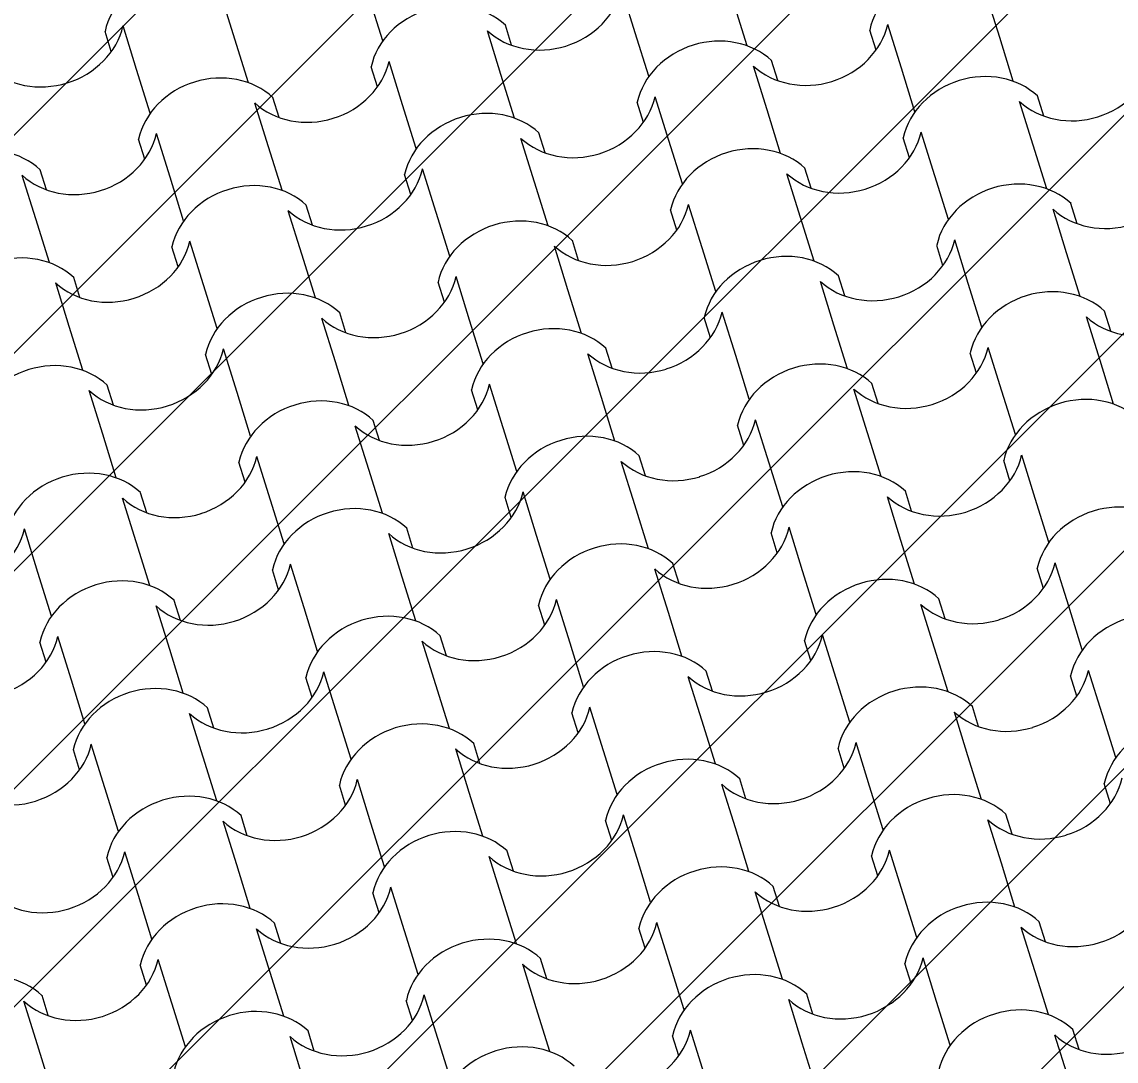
# Model space of a CAD drawing. Header units: metres. Extents: x -111189 to -108577, y -72951 to -72647.
# Drawn here: x -110196.452 to -110195.174, y -72658.222 to -72657.008 of the extents above; entities that cross this region are included whole.
import ezdxf

# ---------------------------------------------------------------- set-up
doc = ezdxf.new("R2010")
doc.units = ezdxf.units.M
doc.header["$MEASUREMENT"] = 0
doc.set_wipeout_variables(frame=1)
doc.linetypes.add('Wipeout_Contour', pattern=[1, 0, -1])
for name, color, linetype in [('00 - Cotas Implantação', 7, 'Continuous'), ('02 - PASSEIOS', 7, 'Continuous'), ('03 - COBERTURA', 7, 'Continuous'), ('13 - IMPLANTAÇÃO (apoio).Layer Apoio', 7, 'Continuous')]:
    doc.layers.add(name, color=color, linetype=linetype)
doc.styles.add('ESTILO_GERADO_2', font='malgunsl.ttf')
doc.dimstyles.new('ESTILO_GERADO__1', dxfattribs={"dimtxt": 0.15, "dimasz": 0.095, "dimexe": 0.18, "dimexo": 0.5, "dimgap": 0, "dimtad": 1, "dimzin": 0, "dimdsep": 46, "dimtxsty": 'ESTILO_GERADO_2', "dimblk": 'ARROWHEAD_2', "dimblk1": 'ARROWHEAD_2', "dimblk2": 'ARROWHEAD_2', "dimcen": 0.09, "dimclrd": 7, "dimclre": 7, "dimclrt": 7, "dimadec": 0, "dimazin": 0, "dimtfac": 1, "dimtdec": 4, "dimtmove": 0, "dimatfit": 3, "dimfxl": 1, "dimtolj": 1, "dimtzin": 0, "dimarcsym": 0})

# ---------------------------------------------------------------- blocks, each defined once
blk = doc.blocks.new('Malha_8_1', base_point=(-111182.45, -72914.5203))
at = {"color": 254, "linetype": 'Wipeout_Contour', "lineweight": 0, "ltscale": 1861428.278801215}
blk.add_wipeout([(-111182.45, -72914.5203), (-111181.1398, -72916.9324), (-111179.283, -72920.3506), (-111178.6992, -72921.4255), (-111173.1932, -72931.5618), (-111171.3979, -72934.867), (-111163.9365, -72948.6033), (-111162.5896, -72948.18), (-111170.1617, -72934.1975), (-111171.9536, -72930.8885), (-111177.4458, -72920.7467), (-111178.0283, -72919.6711), (-111179.8807, -72916.2505), (-111181.0503, -72914.0907)], dxfattribs=at).dxf.layer = '02 - PASSEIOS'
blk = doc.blocks.new('*X118', base_point=(-110957.0649, -73026.2797))
at = {"layer": '03 - COBERTURA', "color": 253, "linetype": 'Continuous', "lineweight": 9}
for p, q in [((-111171.3341, -72919.5265), (-111171.35, -72919.4755)), ((-111171.8017, -72919.5339), (-111171.8176, -72919.4829)), ((-111171.629, -72919.5362), (-111171.6449, -72919.4852)), ((-111170.9085, -72919.5322), (-111170.9244, -72919.4812)), ((-111171.2034, -72919.5418), (-111171.2193, -72919.4908)), ((-111171.9461, -72919.5486), (-111171.9534, -72919.5251)), ((-111171.9165, -72919.5696), (-111171.9324, -72919.5186)), ((-111171.491, -72919.5753), (-111171.5068, -72919.5243)), ((-111171.4785, -72919.5412), (-111171.4858, -72919.5177)), ((-111171.3183, -72919.5775), (-111171.3341, -72919.5265)), ((-111171.0529, -72919.5468), (-111171.0602, -72919.5234)), ((-111171.0233, -72919.5679), (-111171.0392, -72919.5169)), ((-111171.7859, -72919.585), (-111171.8017, -72919.5339)), ((-111170.8927, -72919.5832), (-111170.9085, -72919.5322)), ((-111171.6353, -72919.5899), (-111171.6426, -72919.5665)), ((-111171.6058, -72919.611), (-111171.6216, -72919.56)), ((-111171.1802, -72919.6166), (-111171.196, -72919.5656)), ((-111171.1677, -72919.5825), (-111171.175, -72919.5591)), ((-111171.9007, -72919.6206), (-111171.9165, -72919.5696)), ((-111171.4751, -72919.6263), (-111171.491, -72919.5753)), ((-111171.0075, -72919.6189), (-111171.0233, -72919.5679)), ((-111171.7502, -72919.6256), (-111171.7575, -72919.6022)), ((-111171.295, -72919.6523), (-111171.3109, -72919.6013)), ((-111170.857, -72919.6239), (-111170.8643, -72919.6004)), ((-111171.7626, -72919.6597), (-111171.7785, -72919.6087)), ((-111171.5899, -72919.662), (-111171.6058, -72919.611)), ((-111171.3246, -72919.6313), (-111171.3319, -72919.6078)), ((-111171.1643, -72919.6676), (-111171.1802, -72919.6166)), ((-111170.8694, -72919.658), (-111170.8853, -72919.6069)), ((-111171.4394, -72919.667), (-111171.4467, -72919.6435)), ((-111170.9842, -72919.6937), (-111171.0001, -72919.6426)), ((-111171.907, -72919.6744), (-111171.9143, -72919.6509)), ((-111171.8774, -72919.6954), (-111171.8933, -72919.6444)), ((-111171.4518, -72919.7011), (-111171.4677, -72919.6501)), ((-111171.2791, -72919.7033), (-111171.295, -72919.6523)), ((-111171.0138, -72919.6726), (-111171.0211, -72919.6492)), ((-111171.7467, -72919.7107), (-111171.7626, -72919.6597)), ((-111170.8536, -72919.709), (-111170.8694, -72919.658)), ((-111172.0343, -72919.7442), (-111172.0501, -72919.6932)), ((-111172.0218, -72919.7101), (-111172.0291, -72919.6866)), ((-111171.5962, -72919.7157), (-111171.6035, -72919.6923)), ((-111171.5667, -72919.7368), (-111171.5825, -72919.6857)), ((-111171.1411, -72919.7424), (-111171.1569, -72919.6914)), ((-111171.1286, -72919.7083), (-111171.1359, -72919.6849)), ((-111170.9684, -72919.7447), (-111170.9842, -72919.6937)), ((-111171.8616, -72919.7464), (-111171.8774, -72919.6954)), ((-111171.436, -72919.7521), (-111171.4518, -72919.7011)), ((-111171.7111, -72919.7514), (-111171.7184, -72919.728)), ((-111171.2559, -72919.7781), (-111171.2718, -72919.7271)), ((-111170.8303, -72919.7838), (-111170.8462, -72919.7327)), ((-111170.8179, -72919.7497), (-111170.8252, -72919.7262)), ((-111172.0184, -72919.7952), (-111172.0343, -72919.7442)), ((-111171.7235, -72919.7855), (-111171.7394, -72919.7345)), ((-111171.5508, -72919.7878), (-111171.5667, -72919.7368)), ((-111171.2855, -72919.7571), (-111171.2928, -72919.7336)), ((-111171.1252, -72919.7934), (-111171.1411, -72919.7424)), ((-111171.8383, -72919.8212), (-111171.8542, -72919.7702)), ((-111171.4003, -72919.7928), (-111171.4076, -72919.7693)), ((-111170.9451, -72919.8194), (-111170.961, -72919.7684)), ((-111171.8679, -72919.8002), (-111171.8752, -72919.7767)), ((-111171.4127, -72919.8269), (-111171.4286, -72919.7758)), ((-111171.24, -72919.8291), (-111171.2559, -72919.7781)), ((-111170.9747, -72919.7984), (-111170.982, -72919.775)), ((-111170.8145, -72919.8348), (-111170.8303, -72919.7838)), ((-111171.7076, -72919.8365), (-111171.7235, -72919.7855)), ((-111171.9952, -72919.87), (-111172.011, -72919.819)), ((-111171.9827, -72919.8359), (-111171.99, -72919.8124)), ((-111171.8225, -72919.8722), (-111171.8383, -72919.8212)), ((-111171.5571, -72919.8415), (-111171.5644, -72919.8181)), ((-111171.5276, -72919.8625), (-111171.5434, -72919.8115)), ((-111171.102, -72919.8682), (-111171.1178, -72919.8172)), ((-111171.0895, -72919.8341), (-111171.0968, -72919.8107)), ((-111170.9293, -72919.8705), (-111170.9451, -72919.8194)), ((-111171.3969, -72919.8779), (-111171.4127, -72919.8269)), ((-111171.6844, -72919.9113), (-111171.7003, -72919.8603)), ((-111171.672, -72919.8772), (-111171.6792, -72919.8538)), ((-111171.2464, -72919.8829), (-111171.2537, -72919.8594)), ((-111171.2168, -72919.9039), (-111171.2327, -72919.8529)), ((-111170.7912, -72919.9095), (-111170.8071, -72919.8585)), ((-111170.7788, -72919.8754), (-111170.7861, -72919.852)), ((-111171.9793, -72919.921), (-111171.9952, -72919.87)), ((-111171.5117, -72919.9136), (-111171.5276, -72919.8625)), ((-111171.0861, -72919.9192), (-111171.102, -72919.8682)), ((-111171.7992, -72919.947), (-111171.8151, -72919.896)), ((-111171.3612, -72919.9186), (-111171.3685, -72919.8951)), ((-111170.906, -72919.9452), (-111170.9219, -72919.8942)), ((-111171.8288, -72919.926), (-111171.8361, -72919.9025)), ((-111171.6685, -72919.9623), (-111171.6844, -72919.9113)), ((-111171.3736, -72919.9526), (-111171.3895, -72919.9016)), ((-111171.2009, -72919.9549), (-111171.2168, -72919.9039)), ((-111170.9356, -72919.9242), (-111170.9429, -72919.9008)), ((-111170.7754, -72919.9606), (-111170.7912, -72919.9095)), ((-111171.4885, -72919.9883), (-111171.5043, -72919.9373)), ((-111171.0504, -72919.9599), (-111171.0577, -72919.9364)), ((-111171.9561, -72919.9958), (-111171.9719, -72919.9447)), ((-111171.9436, -72919.9617), (-111171.9509, -72919.9382)), ((-111171.7834, -72919.998), (-111171.7992, -72919.947)), ((-111171.518, -72919.9673), (-111171.5253, -72919.9439)), ((-111171.0629, -72919.994), (-111171.0787, -72919.943)), ((-111170.8902, -72919.9962), (-111170.906, -72919.9452)), ((-111171.3578, -72920.0037), (-111171.3736, -72919.9526)), ((-111171.6453, -72920.0371), (-111171.6612, -72919.9861)), ((-111171.6329, -72920.003), (-111171.6401, -72919.9795)), ((-111171.4726, -72920.0394), (-111171.4885, -72919.9883)), ((-111171.2073, -72920.0087), (-111171.2146, -72919.9852)), ((-111171.1777, -72920.0297), (-111171.1936, -72919.9787)), ((-111171.9402, -72920.0468), (-111171.9561, -72919.9958)), ((-111171.047, -72920.045), (-111171.0629, -72919.994)), ((-111171.7601, -72920.0728), (-111171.776, -72920.0218)), ((-111171.3345, -72920.0784), (-111171.3504, -72920.0274)), ((-111171.3221, -72920.0443), (-111171.3294, -72920.0209)), ((-111170.8965, -72920.05), (-111170.9038, -72920.0265)), ((-111170.8669, -72920.071), (-111170.8828, -72920.02)), ((-111171.7897, -72920.0518), (-111171.797, -72920.0283)), ((-111171.6294, -72920.0881), (-111171.6453, -72920.0371)), ((-111171.1618, -72920.0807), (-111171.1777, -72920.0297)), ((-111171.9045, -72920.0874), (-111171.9118, -72920.064)), ((-111171.4494, -72920.1141), (-111171.4652, -72920.0631)), ((-111171.0113, -72920.0857), (-111171.0186, -72920.0622)), ((-111171.917, -72920.1215), (-111171.9328, -72920.0705)), ((-111171.7443, -72920.1238), (-111171.7601, -72920.0728)), ((-111171.4789, -72920.0931), (-111171.4862, -72920.0696)), ((-111171.3187, -72920.1295), (-111171.3345, -72920.0784)), ((-111171.0238, -72920.1198), (-111171.0396, -72920.0688)), ((-111170.8511, -72920.122), (-111170.8669, -72920.071)), ((-111172.0318, -72920.1572), (-111172.0476, -72920.1062)), ((-111171.6062, -72920.1629), (-111171.6221, -72920.1119)), ((-111171.5938, -72920.1288), (-111171.601, -72920.1053)), ((-111171.4335, -72920.1651), (-111171.4494, -72920.1141)), ((-111171.1682, -72920.1344), (-111171.1755, -72920.111)), ((-111171.1386, -72920.1555), (-111171.1545, -72920.1045)), ((-111171.9011, -72920.1726), (-111171.917, -72920.1215)), ((-111171.0079, -72920.1708), (-111171.0238, -72920.1198)), ((-111171.7506, -72920.1775), (-111171.7579, -72920.1541)), ((-111171.721, -72920.1986), (-111171.7369, -72920.1476)), ((-111171.2954, -72920.2042), (-111171.3113, -72920.1532)), ((-111171.283, -72920.1701), (-111171.2903, -72920.1467)), ((-111170.8574, -72920.1758), (-111170.8647, -72920.1523)), ((-111170.8278, -72920.1968), (-111170.8437, -72920.1458)), ((-111172.0159, -72920.2082), (-111172.0318, -72920.1572)), ((-111171.5903, -72920.2139), (-111171.6062, -72920.1629)), ((-111171.1227, -72920.2065), (-111171.1386, -72920.1555)), ((-111171.8654, -72920.2132), (-111171.8727, -72920.1898)), ((-111171.4103, -72920.2399), (-111171.4261, -72920.1889)), ((-111170.9722, -72920.2115), (-111170.9795, -72920.188)), ((-111171.8779, -72920.2473), (-111171.8937, -72920.1963)), ((-111171.7052, -72920.2496), (-111171.721, -72920.1986)), ((-111171.4398, -72920.2189), (-111171.4471, -72920.1954)), ((-111171.2796, -72920.2552), (-111171.2954, -72920.2042)), ((-111170.9847, -72920.2456), (-111171.0005, -72920.1946)), ((-111170.812, -72920.2478), (-111170.8278, -72920.1968)), ((-111171.5546, -72920.2546), (-111171.5619, -72920.2311)), ((-111171.0995, -72920.2813), (-111171.1153, -72920.2302)), ((-111172.0222, -72920.262), (-111172.0295, -72920.2385)), ((-111171.9927, -72920.283), (-111172.0085, -72920.232)), ((-111171.5671, -72920.2887), (-111171.583, -72920.2377)), ((-111171.3944, -72920.2909), (-111171.4103, -72920.2399)), ((-111171.1291, -72920.2602), (-111171.1364, -72920.2368)), ((-111171.862, -72920.2983), (-111171.8779, -72920.2473)), ((-111170.9688, -72920.2966), (-111170.9847, -72920.2456)), ((-111171.9768, -72920.334), (-111171.9927, -72920.283)), ((-111171.7115, -72920.3033), (-111171.7188, -72920.2799)), ((-111171.6819, -72920.3244), (-111171.6978, -72920.2734)), ((-111171.2563, -72920.33), (-111171.2722, -72920.279)), ((-111171.2439, -72920.2959), (-111171.2512, -72920.2725)), ((-111171.0836, -72920.3323), (-111171.0995, -72920.2813)), ((-111170.8183, -72920.3016), (-111170.8256, -72920.2781)), ((-111170.7887, -72920.3226), (-111170.8046, -72920.2716)), ((-111171.5512, -72920.3397), (-111171.5671, -72920.2887)), ((-111171.8263, -72920.339), (-111171.8336, -72920.3156)), ((-111171.4007, -72920.3447), (-111171.408, -72920.3212)), ((-111171.3711, -72920.3657), (-111171.387, -72920.3147)), ((-111170.9456, -72920.3714), (-111170.9614, -72920.3203)), ((-111170.9331, -72920.3373), (-111170.9404, -72920.3138)), ((-111171.8387, -72920.3731), (-111171.8546, -72920.3221)), ((-111171.666, -72920.3754), (-111171.6819, -72920.3244)), ((-111171.2405, -72920.381), (-111171.2563, -72920.33)), ((-111170.7729, -72920.3736), (-111170.7887, -72920.3226)), ((-111171.9536, -72920.4088), (-111171.9694, -72920.3578)), ((-111171.5155, -72920.3804), (-111171.5228, -72920.3569)), ((-111171.0604, -72920.407), (-111171.0762, -72920.356)), ((-111171.9831, -72920.3878), (-111171.9904, -72920.3643)), ((-111171.528, -72920.4145), (-111171.5438, -72920.3634)), ((-111171.3553, -72920.4167), (-111171.3711, -72920.3657)), ((-111171.09, -72920.386), (-111171.0973, -72920.3626)), ((-111170.9297, -72920.4224), (-111170.9456, -72920.3714)), ((-111171.8229, -72920.4241), (-111171.8387, -72920.3731)), ((-111171.9377, -72920.4598), (-111171.9536, -72920.4088)), ((-111171.6724, -72920.4291), (-111171.6797, -72920.4057)), ((-111171.6428, -72920.4502), (-111171.6587, -72920.3991)), ((-111171.2172, -72920.4558), (-111171.2331, -72920.4048)), ((-111171.2048, -72920.4217), (-111171.2121, -72920.3983)), ((-111171.0445, -72920.4581), (-111171.0604, -72920.407)), ((-111170.7792, -72920.4274), (-111170.7865, -72920.4039)), ((-111171.5121, -72920.4655), (-111171.528, -72920.4145)), ((-111171.7996, -72920.4989), (-111171.8155, -72920.4479)), ((-111171.7872, -72920.4648), (-111171.7945, -72920.4414)), ((-111171.3616, -72920.4705), (-111171.3689, -72920.447)), ((-111171.332, -72920.4915), (-111171.3479, -72920.4405)), ((-111170.9065, -72920.4971), (-111170.9223, -72920.4461)), ((-111170.894, -72920.4631), (-111170.9013, -72920.4396)), ((-111171.6269, -72920.5012), (-111171.6428, -72920.4502)), ((-111171.2014, -72920.5068), (-111171.2172, -72920.4558)), ((-111171.9145, -72920.5346), (-111171.9303, -72920.4836)), ((-111171.4764, -72920.5062), (-111171.4837, -72920.4827)), ((-111171.0213, -72920.5328), (-111171.0371, -72920.4818)), ((-111171.944, -72920.5136), (-111171.9513, -72920.4901)), ((-111171.7838, -72920.5499), (-111171.7996, -72920.4989)), ((-111171.4889, -72920.5403), (-111171.5047, -72920.4892)), ((-111171.3162, -72920.5425), (-111171.332, -72920.4915)), ((-111171.0509, -72920.5118), (-111171.0582, -72920.4884)), ((-111170.8906, -72920.5482), (-111170.9065, -72920.4971)), ((-111171.6037, -72920.5759), (-111171.6196, -72920.5249)), ((-111171.1657, -72920.5475), (-111171.173, -72920.524)), ((-111171.8986, -72920.5856), (-111171.9145, -72920.5346)), ((-111171.6333, -72920.5549), (-111171.6406, -72920.5315)), ((-111171.1781, -72920.5816), (-111171.194, -72920.5306)), ((-111171.0054, -72920.5839), (-111171.0213, -72920.5328)), ((-111171.473, -72920.5913), (-111171.4889, -72920.5403)), ((-111171.7605, -72920.6247), (-111171.7764, -72920.5737)), ((-111171.7481, -72920.5906), (-111171.7554, -72920.5672)), ((-111171.5878, -72920.627), (-111171.6037, -72920.5759)), ((-111171.3225, -72920.5963), (-111171.3298, -72920.5728)), ((-111171.2929, -72920.6173), (-111171.3088, -72920.5663)), ((-111170.8674, -72920.6229), (-111170.8832, -72920.5719)), ((-111170.8549, -72920.5888), (-111170.8622, -72920.5654)), ((-111171.1623, -72920.6326), (-111171.1781, -72920.5816)), ((-111171.8754, -72920.6604), (-111171.8912, -72920.6094)), ((-111171.4498, -72920.666), (-111171.4656, -72920.615)), ((-111171.4373, -72920.6319), (-111171.4446, -72920.6085)), ((-111171.0118, -72920.6376), (-111171.0191, -72920.6141)), ((-111170.9822, -72920.6586), (-111170.998, -72920.6076)), ((-111171.9049, -72920.6394), (-111171.9122, -72920.6159)), ((-111171.7447, -72920.6757), (-111171.7605, -72920.6247)), ((-111171.2771, -72920.6683), (-111171.2929, -72920.6173)), ((-111170.8515, -72920.6739), (-111170.8674, -72920.6229)), ((-111172.0198, -72920.6751), (-111172.027, -72920.6516)), ((-111171.5646, -72920.7017), (-111171.5805, -72920.6507)), ((-111171.1266, -72920.6733), (-111171.1339, -72920.6498)), ((-111172.0322, -72920.7091), (-111172.0481, -72920.6581)), ((-111171.8595, -72920.7114), (-111171.8754, -72920.6604)), ((-111171.5942, -72920.6807), (-111171.6015, -72920.6573)), ((-111171.4339, -72920.7171), (-111171.4498, -72920.666)), ((-111171.139, -72920.7074), (-111171.1549, -72920.6564)), ((-111170.9663, -72920.7096), (-111170.9822, -72920.6586)), ((-111171.2538, -72920.7431), (-111171.2697, -72920.6921)), ((-111170.8158, -72920.7146), (-111170.8231, -72920.6912)), ((-111171.7214, -72920.7505), (-111171.7373, -72920.6995)), ((-111171.709, -72920.7164), (-111171.7163, -72920.6929)), ((-111171.5487, -72920.7527), (-111171.5646, -72920.7017)), ((-111171.2834, -72920.722), (-111171.2907, -72920.6986)), ((-111170.8283, -72920.7487), (-111170.8441, -72920.6977)), ((-111172.0163, -72920.7602), (-111172.0322, -72920.7091)), ((-111171.1232, -72920.7584), (-111171.139, -72920.7074))]:
    blk.add_line(p, q, dxfattribs=at)
for centre, major_axis, start_param, end_param in [((-111171.8642, -72919.5353), (0.0878, 0.0273), 0.466079, 2.675513), ((-111170.9711, -72919.5336), (0.0878, 0.0273), 0.466079, 2.675513), ((-111171.4396, -72919.4649), (0.0883, 0.0274), 4.715365, 5.812147), ((-111171.5535, -72919.5767), (0.0878, 0.0273), 0.466079, 2.675513), ((-111172.022, -72919.508), (0.0883, 0.0274), 4.715365, 5.812147), ((-111171.439, -72919.4647), (0.0883, 0.0274), 3.612631, 4.709413), ((-111171.1288, -72919.5062), (0.0883, 0.0274), 4.715365, 5.812147), ((-111171.2427, -72919.618), (0.0878, 0.0273), 0.466079, 2.675513), ((-111172.0215, -72919.5078), (0.0883, 0.0274), 3.612631, 4.709413), ((-111171.7112, -72919.5493), (0.0883, 0.0274), 4.715365, 5.812147), ((-111171.1283, -72919.506), (0.0883, 0.0274), 3.612631, 4.709413), ((-111170.818, -72919.5475), (0.0883, 0.0274), 4.715365, 5.812147), ((-111171.8251, -72919.6611), (0.0878, 0.0273), 0.466079, 2.675513), ((-111170.932, -72919.6594), (0.0878, 0.0273), 0.466079, 2.675513), ((-111171.4005, -72919.5906), (0.0883, 0.0274), 4.715365, 5.812147), ((-111171.7107, -72919.5491), (0.0883, 0.0274), 3.612631, 4.709413), ((-111171.5144, -72919.7025), (0.0878, 0.0273), 0.466079, 2.675513), ((-111170.8175, -72919.5474), (0.0883, 0.0274), 3.612631, 4.709413), ((-111171.0897, -72919.632), (0.0883, 0.0274), 4.715365, 5.812147), ((-111171.9829, -72919.6338), (0.0883, 0.0274), 4.715365, 5.812147), ((-111171.3999, -72919.5905), (0.0883, 0.0274), 3.612631, 4.709413), ((-111171.2036, -72919.7438), (0.0878, 0.0273), 0.466079, 2.675513), ((-111172.0968, -72919.7456), (0.0878, 0.0273), 0.466079, 2.675513), ((-111171.9824, -72919.6336), (0.0883, 0.0274), 3.612631, 4.709413), ((-111171.6721, -72919.6751), (0.0883, 0.0274), 4.715365, 5.812147), ((-111171.0892, -72919.6318), (0.0883, 0.0274), 3.612631, 4.709413), ((-111171.786, -72919.7869), (0.0878, 0.0273), 0.466079, 2.675513), ((-111170.8928, -72919.7851), (0.0878, 0.0273), 0.466079, 2.675513), ((-111171.3614, -72919.7164), (0.0883, 0.0274), 4.715365, 5.812147), ((-111170.7784, -72919.6732), (0.0883, 0.0274), 3.612631, 4.709413), ((-111171.6716, -72919.6749), (0.0883, 0.0274), 3.612631, 4.709413), ((-111171.4753, -72919.8283), (0.0878, 0.0273), 0.466079, 2.675513), ((-111171.9438, -72919.7595), (0.0883, 0.0274), 4.715365, 5.812147), ((-111171.0506, -72919.7578), (0.0883, 0.0274), 4.715365, 5.812147), ((-111172.0577, -72919.8714), (0.0878, 0.0273), 0.466079, 2.675513), ((-111171.3608, -72919.7163), (0.0883, 0.0274), 3.612631, 4.709413), ((-111171.1645, -72919.8696), (0.0878, 0.0273), 0.466079, 2.675513), ((-111171.9433, -72919.7594), (0.0883, 0.0274), 3.612631, 4.709413), ((-111171.633, -72919.8009), (0.0883, 0.0274), 4.715365, 5.812147), ((-111171.0501, -72919.7576), (0.0883, 0.0274), 3.612631, 4.709413), ((-111171.7469, -72919.9127), (0.0878, 0.0273), 0.466079, 2.675513), ((-111170.8537, -72919.9109), (0.0878, 0.0273), 0.466079, 2.675513), ((-111171.6325, -72919.8007), (0.0883, 0.0274), 3.612631, 4.709413), ((-111171.3223, -72919.8422), (0.0883, 0.0274), 4.715365, 5.812147), ((-111170.7393, -72919.799), (0.0883, 0.0274), 3.612631, 4.709413), ((-111171.4362, -72919.954), (0.0878, 0.0273), 0.466079, 2.675513), ((-111171.9047, -72919.8853), (0.0883, 0.0274), 4.715365, 5.812147), ((-111171.0115, -72919.8836), (0.0883, 0.0274), 4.715365, 5.812147), ((-111172.0186, -72919.9972), (0.0878, 0.0273), 0.466079, 2.675513), ((-111171.3217, -72919.8421), (0.0883, 0.0274), 3.612631, 4.709413), ((-111171.1254, -72919.9954), (0.0878, 0.0273), 0.466079, 2.675513), ((-111171.5939, -72919.9267), (0.0883, 0.0274), 4.715365, 5.812147), ((-111171.9041, -72919.8852), (0.0883, 0.0274), 3.612631, 4.709413), ((-111171.011, -72919.8834), (0.0883, 0.0274), 3.612631, 4.709413), ((-111170.8146, -72920.0367), (0.0878, 0.0273), 0.466079, 2.675513), ((-111171.7078, -72920.0385), (0.0878, 0.0273), 0.466079, 2.675513), ((-111171.5934, -72919.9265), (0.0883, 0.0274), 3.612631, 4.709413), ((-111171.2832, -72919.968), (0.0883, 0.0274), 4.715365, 5.812147), ((-111171.3971, -72920.0798), (0.0878, 0.0273), 0.466079, 2.675513), ((-111171.8656, -72920.0111), (0.0883, 0.0274), 4.715365, 5.812147), ((-111171.2826, -72919.9679), (0.0883, 0.0274), 3.612631, 4.709413), ((-111170.9724, -72920.0094), (0.0883, 0.0274), 4.715365, 5.812147), ((-111171.9795, -72920.1229), (0.0878, 0.0273), 0.466079, 2.675513), ((-111171.0863, -72920.1212), (0.0878, 0.0273), 0.466079, 2.675513), ((-111171.5548, -72920.0525), (0.0883, 0.0274), 4.715365, 5.812147), ((-111171.865, -72920.011), (0.0883, 0.0274), 3.612631, 4.709413), ((-111171.6687, -72920.1643), (0.0878, 0.0273), 0.466079, 2.675513), ((-111170.9719, -72920.0092), (0.0883, 0.0274), 3.612631, 4.709413), ((-111170.7755, -72920.1625), (0.0878, 0.0273), 0.466079, 2.675513), ((-111172.1372, -72920.0956), (0.0883, 0.0274), 4.715365, 5.812147), ((-111171.5543, -72920.0523), (0.0883, 0.0274), 3.612631, 4.709413), ((-111171.2441, -72920.0938), (0.0883, 0.0274), 4.715365, 5.812147), ((-111171.358, -72920.2056), (0.0878, 0.0273), 0.466079, 2.675513), ((-111171.8265, -72920.1369), (0.0883, 0.0274), 4.715365, 5.812147), ((-111171.2435, -72920.0936), (0.0883, 0.0274), 3.612631, 4.709413), ((-111170.9333, -72920.1351), (0.0883, 0.0274), 4.715365, 5.812147), ((-111171.9404, -72920.2487), (0.0878, 0.0273), 0.466079, 2.675513), ((-111171.0472, -72920.247), (0.0878, 0.0273), 0.466079, 2.675513), ((-111171.5157, -72920.1783), (0.0883, 0.0274), 4.715365, 5.812147), ((-111171.8259, -72920.1367), (0.0883, 0.0274), 3.612631, 4.709413), ((-111171.6296, -72920.2901), (0.0878, 0.0273), 0.466079, 2.675513), ((-111170.9328, -72920.135), (0.0883, 0.0274), 3.612631, 4.709413), ((-111170.7364, -72920.2883), (0.0878, 0.0273), 0.466079, 2.675513), ((-111171.2049, -72920.2196), (0.0883, 0.0274), 4.715365, 5.812147), ((-111172.0981, -72920.2214), (0.0883, 0.0274), 4.715365, 5.812147), ((-111171.5152, -72920.1781), (0.0883, 0.0274), 3.612631, 4.709413), ((-111171.3189, -72920.3314), (0.0878, 0.0273), 0.466079, 2.675513), ((-111171.7874, -72920.2627), (0.0883, 0.0274), 4.715365, 5.812147), ((-111171.2044, -72920.2194), (0.0883, 0.0274), 3.612631, 4.709413), ((-111170.8942, -72920.2609), (0.0883, 0.0274), 4.715365, 5.812147), ((-111171.9013, -72920.3745), (0.0878, 0.0273), 0.466079, 2.675513), ((-111171.0081, -72920.3728), (0.0878, 0.0273), 0.466079, 2.675513), ((-111171.4766, -72920.304), (0.0883, 0.0274), 4.715365, 5.812147), ((-111170.8937, -72920.2608), (0.0883, 0.0274), 3.612631, 4.709413), ((-111171.7868, -72920.2625), (0.0883, 0.0274), 3.612631, 4.709413), ((-111171.5905, -72920.4159), (0.0878, 0.0273), 0.466079, 2.675513), ((-111170.6973, -72920.4141), (0.0878, 0.0273), 0.466079, 2.675513), ((-111172.059, -72920.3471), (0.0883, 0.0274), 4.715365, 5.812147), ((-111171.1658, -72920.3454), (0.0883, 0.0274), 4.715365, 5.812147), ((-111171.4761, -72920.3039), (0.0883, 0.0274), 3.612631, 4.709413), ((-111171.2797, -72920.4572), (0.0878, 0.0273), 0.466079, 2.675513), ((-111170.8551, -72920.3867), (0.0883, 0.0274), 4.715365, 5.812147), ((-111172.0585, -72920.347), (0.0883, 0.0274), 3.612631, 4.709413), ((-111171.7483, -72920.3885), (0.0883, 0.0274), 4.715365, 5.812147), ((-111171.1653, -72920.3452), (0.0883, 0.0274), 3.612631, 4.709413), ((-111171.8622, -72920.5003), (0.0878, 0.0273), 0.466079, 2.675513), ((-111170.969, -72920.4985), (0.0878, 0.0273), 0.466079, 2.675513), ((-111171.7477, -72920.3883), (0.0883, 0.0274), 3.612631, 4.709413), ((-111171.4375, -72920.4298), (0.0883, 0.0274), 4.715365, 5.812147), ((-111170.8546, -72920.3866), (0.0883, 0.0274), 3.612631, 4.709413), ((-111171.5514, -72920.5416), (0.0878, 0.0273), 0.466079, 2.675513), ((-111172.0199, -72920.4729), (0.0883, 0.0274), 4.715365, 5.812147), ((-111171.1267, -72920.4712), (0.0883, 0.0274), 4.715365, 5.812147), ((-111171.437, -72920.4297), (0.0883, 0.0274), 3.612631, 4.709413), ((-111171.2406, -72920.583), (0.0878, 0.0273), 0.466079, 2.675513), ((-111171.7092, -72920.5143), (0.0883, 0.0274), 4.715365, 5.812147), ((-111170.816, -72920.5125), (0.0883, 0.0274), 4.715365, 5.812147), ((-111172.0194, -72920.4728), (0.0883, 0.0274), 3.612631, 4.709413), ((-111171.1262, -72920.471), (0.0883, 0.0274), 3.612631, 4.709413), ((-111170.9299, -72920.6243), (0.0878, 0.0273), 0.466079, 2.675513), ((-111171.8231, -72920.6261), (0.0878, 0.0273), 0.466079, 2.675513), ((-111171.7086, -72920.5141), (0.0883, 0.0274), 3.612631, 4.709413), ((-111171.3984, -72920.5556), (0.0883, 0.0274), 4.715365, 5.812147), ((-111170.8155, -72920.5123), (0.0883, 0.0274), 3.612631, 4.709413), ((-111171.5123, -72920.6674), (0.0878, 0.0273), 0.466079, 2.675513), ((-111171.9808, -72920.5987), (0.0883, 0.0274), 4.715365, 5.812147), ((-111171.3979, -72920.5555), (0.0883, 0.0274), 3.612631, 4.709413), ((-111171.0876, -72920.597), (0.0883, 0.0274), 4.715365, 5.812147), ((-111172.0947, -72920.7105), (0.0878, 0.0273), 0.466079, 2.675513), ((-111171.2015, -72920.7088), (0.0878, 0.0273), 0.466079, 2.675513), ((-111171.6701, -72920.6401), (0.0883, 0.0274), 4.715365, 5.812147), ((-111171.9803, -72920.5986), (0.0883, 0.0274), 3.612631, 4.709413), ((-111171.784, -72920.7519), (0.0878, 0.0273), 0.466079, 2.675513), ((-111171.0871, -72920.5968), (0.0883, 0.0274), 3.612631, 4.709413), ((-111170.8908, -72920.7501), (0.0878, 0.0273), 0.466079, 2.675513), ((-111171.3593, -72920.6814), (0.0883, 0.0274), 4.715365, 5.812147), ((-111171.6695, -72920.6399), (0.0883, 0.0274), 3.612631, 4.709413), ((-111170.7764, -72920.6381), (0.0883, 0.0274), 3.612631, 4.709413), ((-111171.4732, -72920.7932), (0.0878, 0.0273), 0.466079, 2.675513)]:
    blk.add_ellipse(centre, major_axis=major_axis, ratio=0.876216, start_param=start_param, end_param=end_param, dxfattribs=at)
blk = doc.blocks.new('Cobertura_1_1', base_point=(-111163.2146, -72915.6944))
at = {"layer": '03 - COBERTURA', "color": 7, "linetype": 'Continuous', "lineweight": 13}
blk.add_blockref('*X118', (-110957.0649, -73026.2797), dxfattribs=at)
blk = doc.blocks.new('ARROWHEAD_2')
at = {"color": 0, "linetype": 'Continuous', "lineweight": 0}
for p, q in [((-0.378, -0.655), (0.378, 0.655)), ((0, 0), (-1, 0))]:
    blk.add_line(p, q, dxfattribs=at)
blk = doc.blocks.new('*D3293')
at = {"layer": '00 - Cotas Implantação', "color": 7, "linetype": 'Continuous', "lineweight": -2, "transparency": 16777216}
for p, q in [((-110197.7988, -72656.9823), (-110198.0322, -72657.0549)), ((-110197.8322, -72657.0922), (-110197.1335, -72659.3397)), ((-110196.3301, -72661.9241), (-110197.029, -72659.6757)), ((-110196.2403, -72661.9957), (-110196.4738, -72662.0683))]:
    blk.add_line(p, q, dxfattribs=at)
at = {"layer": 'Defpoints', "color": 0, "linetype": 'Continuous', "transparency": 16777216}
for p in [(-110197.3213, -72656.8339), (-110197.8604, -72657.0015), (-110195.7629, -72661.8473)]:
    blk.add_point(p, dxfattribs=at)
at = {"layer": '00 - Cotas Implantação', "color": 7, "linetype": 'Continuous', "lineweight": -2, "transparency": 16777216, "xscale": 0.095, "yscale": 0.095, "zscale": 0.095}
for p, rotation in [((-110197.8604, -72657.0015), 107.2685052646619), ((-110196.3019, -72662.0148), 287.2685052646619)]:
    blk.add_blockref('ARROWHEAD_2', p, dxfattribs=dict(at, rotation=rotation))
at = {"layer": '00 - Cotas Implantação', "color": 7, "linetype": 'Continuous', "lineweight": 5, "transparency": 16777216, "insert": (-110197.0813, -72659.5077), "char_height": 0.15, "attachment_point": 5, "rotation": 287.2685, "style": 'ESTILO_GERADO_2'}
blk.add_mtext('\\A1;5.25', dxfattribs=at)

msp = doc.modelspace()

# ---------------------------------------------------------------- block references
at = {"layer": '02 - PASSEIOS', "color": 7, "lineweight": 13}
msp.add_blockref('Malha_8_1', (-110206.8514, -72652.0145), dxfattribs=at)

# ---------------------------------------------------------------- next in the draw order: hatches: boundary and pattern name
at = {"layer": '13 - IMPLANTAÇÃO (apoio).Layer Apoio', "linetype": 'Continuous', "lineweight": 13}
h = msp.add_hatch(dxfattribs=at)
h.set_pattern_fill('MASONRY_BLOCK_0001', color=134, style=0, pattern_type=2)
h.set_pattern_definition([(45, (-110190.99825, -72660.07814), (-0.1272792, 0.1272792), [])])
h.paths.add_polyline_path([(-110197.3213, -72656.8339), (-110195.7629, -72661.8473), (-110195.5233, -72661.7728), (-110194.1281, -72666.2609), (-110184.6752, -72663.3224), (-110187.6288, -72653.8209)])

# ---------------------------------------------------------------- next in the draw order: block references
at = {"layer": '03 - COBERTURA', "color": 7, "linetype": 'Continuous', "lineweight": 13}
msp.add_blockref('Cobertura_1_1', (-110187.616, -72653.1886), dxfattribs=at)

# ---------------------------------------------------------------- next in the draw order: dimensions: what is measured, and where the dimension line sits
at = {"layer": '00 - Cotas Implantação', "color": 7, "linetype": 'Continuous', "lineweight": 5}
dim = msp.add_linear_dim(base=(-110197.8604, -72657.0015), p1=(-110195.7629, -72661.8473), p2=(-110197.3213, -72656.8339), angle=107.2685, dimstyle='ESTILO_GERADO__1', dxfattribs=at)
dim.commit()
dim.dimension.update_dxf_attribs({"geometry": '*D3293', "text_midpoint": (-110197.0813, -72659.5077), "dimtype": 160, "text_rotation": 287.2685})

doc.saveas('drawing.dxf')
